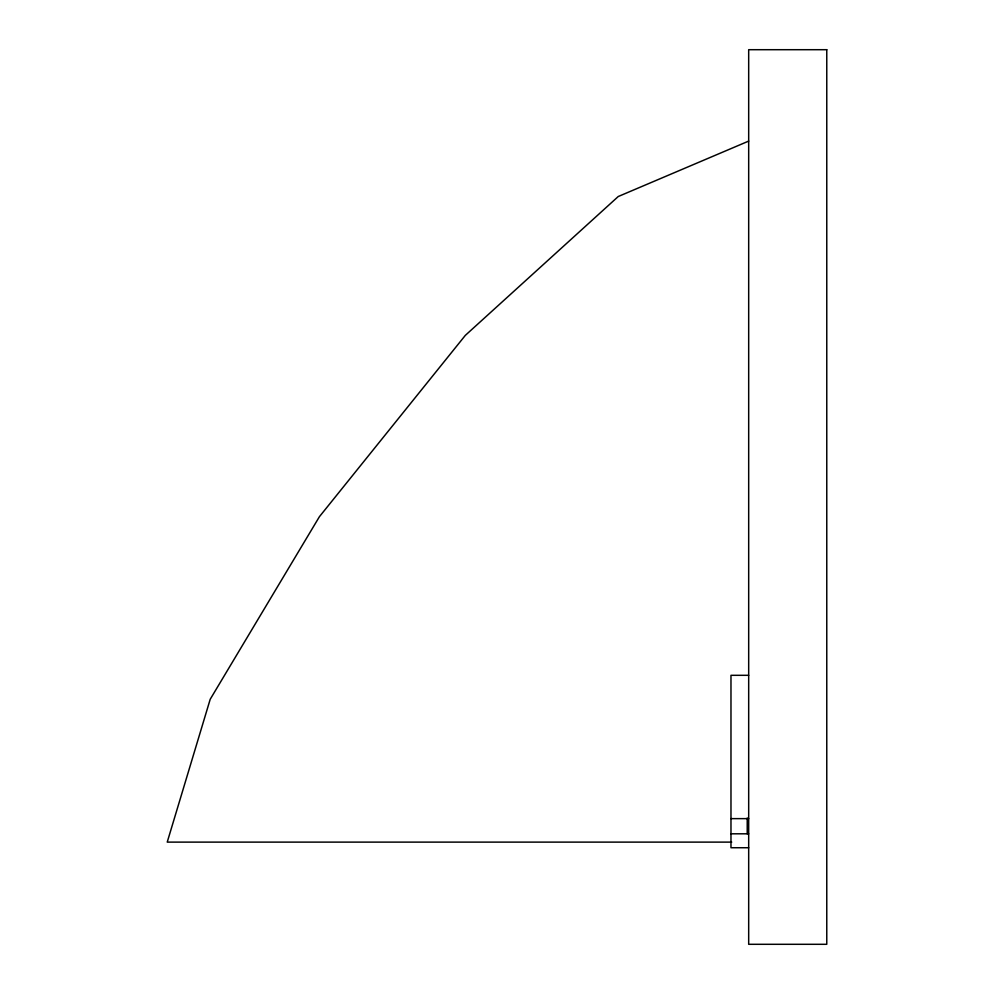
<?xml version="1.0" encoding="UTF-8"?>
<svg xmlns="http://www.w3.org/2000/svg" width="994" height="994" viewBox="0 0 994 994"><rect width="100%" height="100%" fill="white"/><g stroke="black" fill="none" stroke-linecap="round" stroke-linejoin="round"><path stroke-width="1.49" d="M748.681 141.098L618.256 196.514L465.316 335.388L319.434 516.669L210.206 699.267L167.228 842.117L731.721 842.117M748.681 675.311L730.975 675.311L730.975 847.733L748.681 847.733M730.975 818.634L748.681 818.634M730.975 833.804L748.681 833.804M747.227 818.012L747.227 833.804M826.772 49.7L748.681 49.7L748.681 944.3L826.772 944.3L826.772 49.7"/></g></svg>
